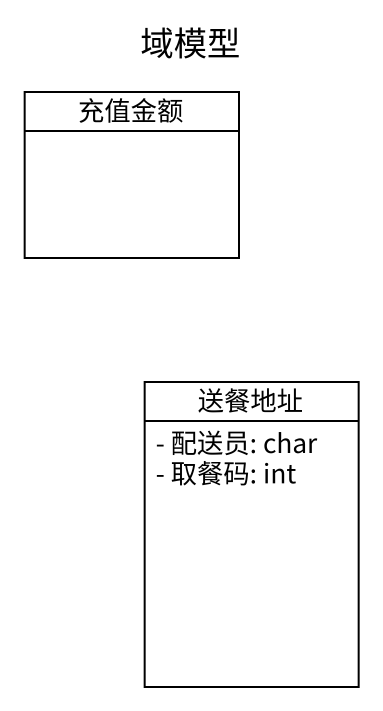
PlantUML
@startuml
title 域模型
hide circle
hide empty members
skinparam classAttributeIconSize 0
class 充值金额
class 送餐地址 {
  - 配送员: char
  - 取餐码: int
}
@enduml
